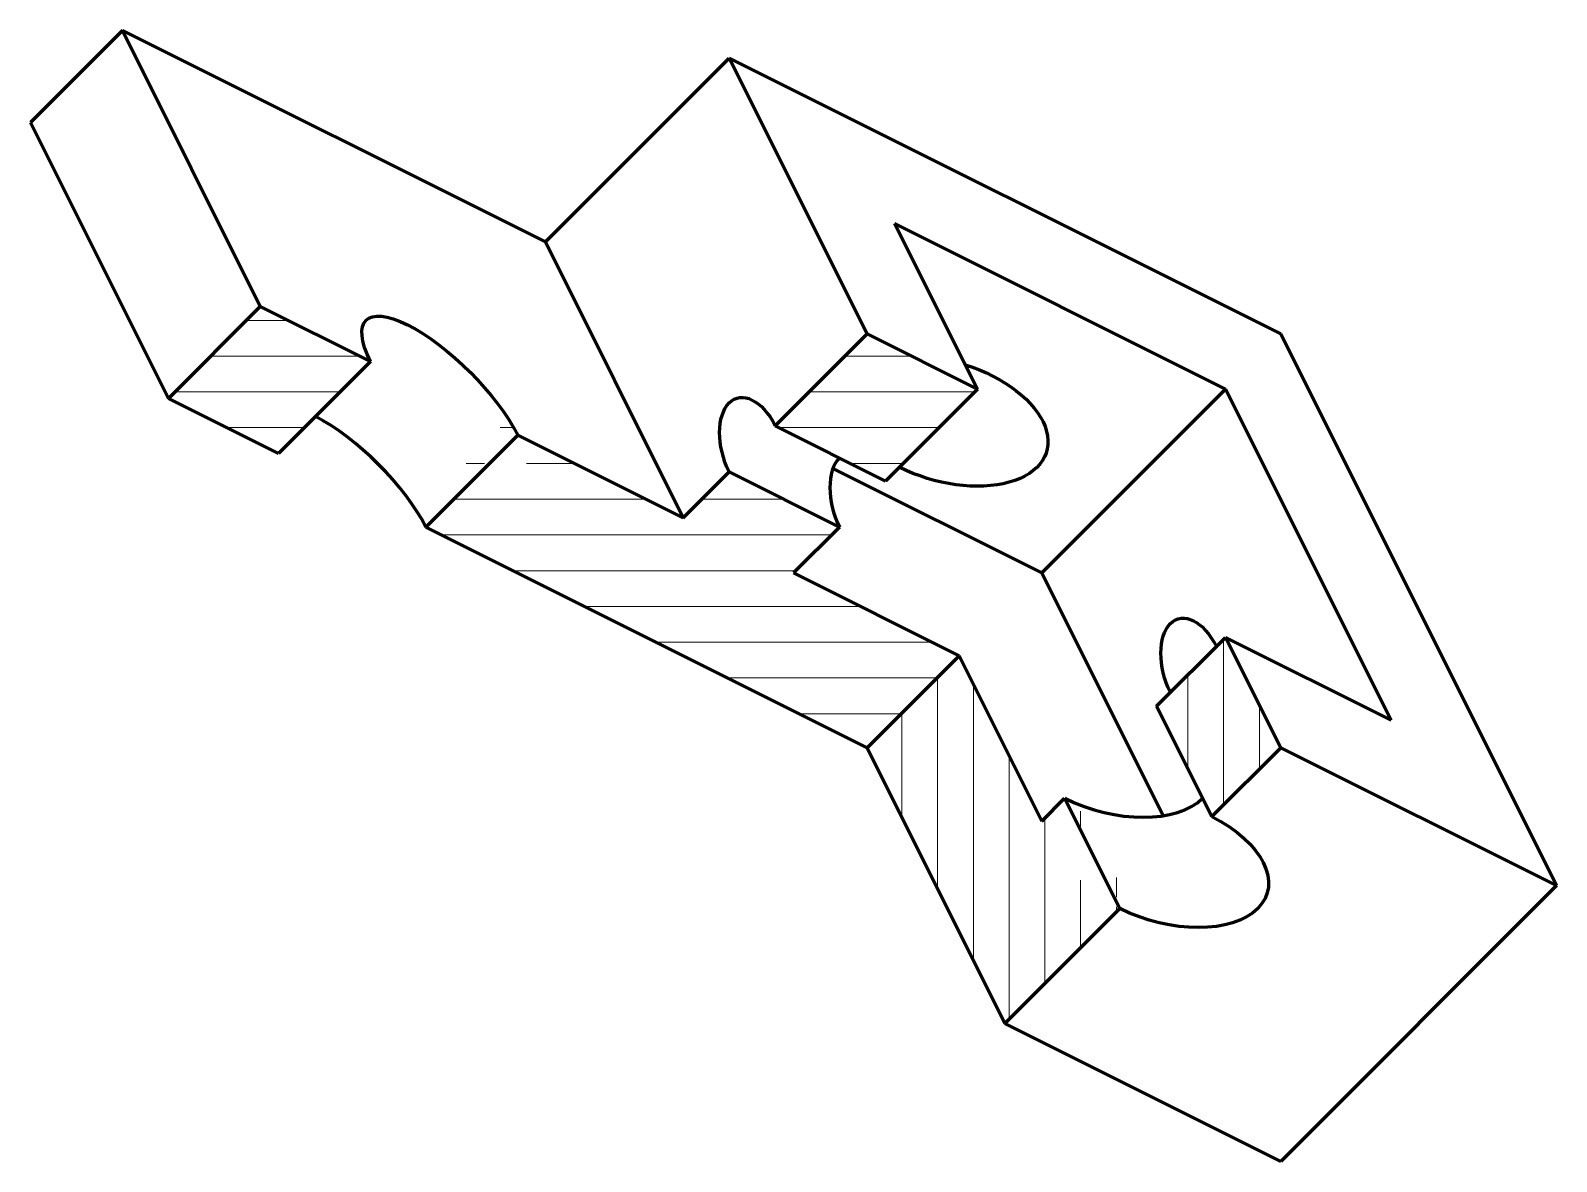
# Model space of a CAD drawing. Header units: millimetres. Extents: x 53 to 164, y -4 to 78.
import ezdxf

# ---------------------------------------------------------------- set-up
doc = ezdxf.new("R2010")
doc.units = ezdxf.units.MM
doc.layers.add('PV-21B', color=7, linetype='Continuous', lineweight=60)
doc.layers.add('ШТРИХОВКА', color=7, linetype='Continuous', lineweight=20)

# ---------------------------------------------------------------- blocks, each defined once
blk = doc.blocks.new('*U6')
at = {"layer": 'PV-21B'}
for p, q in [((13.69, 105.93, 119.62), (7.02, 99.26, 106.29)), ((23.69, 85.93, 109.62), (13.69, 105.93, 119.62)), ((13.69, 105.93, 119.62), (44.36, 90.6, 134.96)), ((44.36, 90.6, 134.96), (57.69, 103.93, 161.62)), ((57.69, 103.93, 161.62), (67.69, 83.93, 151.62)), ((97.69, 83.93, 181.62), (57.69, 103.93, 161.62)), ((17.02, 79.26, 96.29), (7.02, 99.26, 106.29)), ((75.69, 79.93, 155.62), (69.69, 91.93, 161.62)), ((69.69, 91.93, 161.62), (93.69, 79.93, 173.62)), ((54.36, 70.6, 124.96), (44.36, 90.6, 134.96)), ((17.02, 79.26, 96.29), (23.69, 85.93, 109.62)), ((23.69, 85.93, 109.62), (31.69, 81.93, 113.62)), ((61.02, 77.26, 138.29), (67.69, 83.93, 151.62)), ((67.69, 83.93, 151.62), (75.69, 79.93, 155.62)), ((117.69, 43.93, 161.62), (97.69, 83.93, 181.62)), ((31.69, 81.93, 113.62), (25.02, 75.26, 100.29)), ((75.69, 79.93, 155.62), (69.02, 73.26, 142.29)), ((80.36, 66.6, 146.96), (93.69, 79.93, 173.62)), ((93.69, 79.93, 173.62), (105.69, 55.93, 161.62)), ((25.02, 75.26, 100.29), (17.02, 79.26, 96.29)), ((42.36, 76.6, 118.96), (35.69, 69.93, 105.62)), ((42.36, 76.6, 118.96), (54.36, 70.6, 124.96)), ((69.02, 73.26, 142.29), (61.02, 77.26, 138.29)), ((80.36, 66.6, 146.96), (65.22, 74.17, 139.39)), ((54.36, 70.6, 124.96), (57.69, 73.93, 131.62)), ((57.69, 73.93, 131.62), (65.69, 69.93, 135.62)), ((67.69, 53.93, 121.62), (35.69, 69.93, 105.62)), ((65.69, 69.93, 135.62), (62.36, 66.6, 128.96)), ((62.36, 66.6, 128.96), (74.36, 60.6, 134.96)), ((89.16, 48.99, 138.15), (80.36, 66.6, 146.96)), ((88.69, 56.93, 145.62), (93.69, 61.93, 155.62)), ((93.69, 61.93, 155.62), (97.69, 53.93, 151.62)), ((105.69, 55.93, 161.62), (93.69, 61.93, 155.62)), ((74.36, 60.6, 134.96), (67.69, 53.93, 121.62)), ((74.36, 60.6, 134.96), (80.36, 48.6, 128.96)), ((92.69, 48.93, 141.62), (88.69, 56.93, 145.62)), ((77.69, 33.93, 111.62), (67.69, 53.93, 121.62)), ((97.69, 53.93, 151.62), (92.69, 48.93, 141.62)), ((97.69, 53.93, 151.62), (117.69, 43.93, 161.62)), ((80.36, 48.6, 128.96), (82.02, 50.26, 132.29)), ((82.02, 50.26, 132.29), (86.02, 42.26, 128.29)), ((117.69, 43.93, 161.62), (97.69, 23.93, 121.62)), ((86.02, 42.26, 128.29), (77.69, 33.93, 111.62)), ((97.69, 23.93, 121.62), (77.69, 33.93, 111.62))]:
    blk.add_line(p, q, dxfattribs=at)
at = {"layer": 'PV-21B', "extrusion": (0.57735, 0.57735, -0.57735)}
for centre, major_axis, start_param, end_param in [((37.02, 79.26, 116.29), (-5.66, 5.66), -0.785398, 2.356194), ((73.36, 77.6, 150.96), (7.07, 0, 7.07), -1.052991, 2.356194), ((59.36, 75.6, 134.96), (0, 3.54, 3.54), -2.356194, 0.785398), ((91.36, 59.6, 150.96), (0, 3.54, 3.54), -0.785398, 0.785398), ((91.36, 59.6, 150.96), (0, 3.54, 3.54), -2.356194, -0.785398), ((89.36, 45.6, 134.96), (7.07, 0, 7.07), -0.785398, 2.356194)]:
    blk.add_ellipse(centre, major_axis=major_axis, ratio=0.57735, start_param=start_param, end_param=end_param, dxfattribs=at)
at = {"layer": 'PV-21B', "extrusion": (-0.57735, -0.57735, 0.57735)}
for centre, major_axis, start_param, end_param in [((69.36, 85.6, 154.96), (7.07, 0, 7.07), -1.052991, -1.013198), ((30.36, 72.6, 102.96), (-5.66, 5.66), -2.356194, -0.785398), ((67.36, 71.6, 138.96), (0, -3.54, -3.54), -2.356194, -0.785398), ((85.36, 53.6, 138.96), (7.07, 0, 7.07), -2.356194, -0.785398)]:
    blk.add_ellipse(centre, major_axis=major_axis, ratio=0.57735, start_param=start_param, end_param=end_param, dxfattribs=at)

msp = doc.modelspace()

# ---------------------------------------------------------------- hatches: boundary and pattern name
at = {"layer": 'ШТРИХОВКА', "extrusion": (-0.57735, -0.57735, 0.57735)}
h = msp.add_hatch(dxfattribs=at)
h.set_pattern_fill('ANSI31', color=256, angle=15)
h.paths.add_polyline_path([(17.03, 161.89), (8.54, 156.99), (8.54, 140.66), (17.03, 145.56)])
h = msp.add_hatch(dxfattribs=at)
h.set_pattern_fill('ANSI31', color=256, angle=15)
h.paths.add_polyline_path([(49.56, 197), (49.56, 213.33), (41.07, 208.43), (41.07, 192.1)])
h = msp.add_hatch(dxfattribs=at)
h.set_pattern_fill('ANSI31', color=256, angle=15)
edge = h.paths.add_edge_path()
edge.add_line((62.28, 188.01), (49.56, 180.67))
edge.add_line((49.56, 180.67), (49.56, 188.83))
edge.add_line((49.56, 188.83), (41.07, 183.93))
edge.add_line((41.07, 183.93), (41.07, 175.77))
edge.add_line((41.07, 175.77), (28.34, 168.42))
edge.add_ellipse((22.69, 165.15), major_axis=(8, 0), ratio=0.57735, start_angle=-45, end_angle=45, ccw=False)
edge.add_line((28.34, 161.89), (28.34, 152.09))
edge.add_line((28.34, 152.09), (62.28, 171.68))
edge.add_line((62.28, 171.68), (62.28, 188.01))
h = msp.add_hatch(dxfattribs=at)
h.set_pattern_fill('ANSI31', color=256, angle=75)
edge = h.paths.add_edge_path()
edge.add_ellipse((83.5, 188.01), major_axis=(5, 8.66), ratio=0.57735, start_angle=135, end_angle=225, ccw=False)
edge.add_line((76.43, 183.93), (75.01, 184.75))
edge.add_line((75.01, 184.75), (75.01, 180.67))
edge.add_line((75.01, 180.67), (62.28, 188.01))
edge.add_line((62.28, 188.01), (62.28, 171.68))
edge.add_line((62.28, 171.68), (83.5, 159.44))
edge.add_line((83.5, 159.44), (83.5, 179.85))
h.paths.add_polyline_path([(83.5, 208.43), (75.01, 213.33), (75.01, 201.08), (83.5, 196.18)])

# ---------------------------------------------------------------- block references
at = {"layer": 'PV-21B'}
msp.add_blockref('*U6', (46.44, -27.88, 18.56), dxfattribs=at)

doc.saveas('drawing.dxf')
